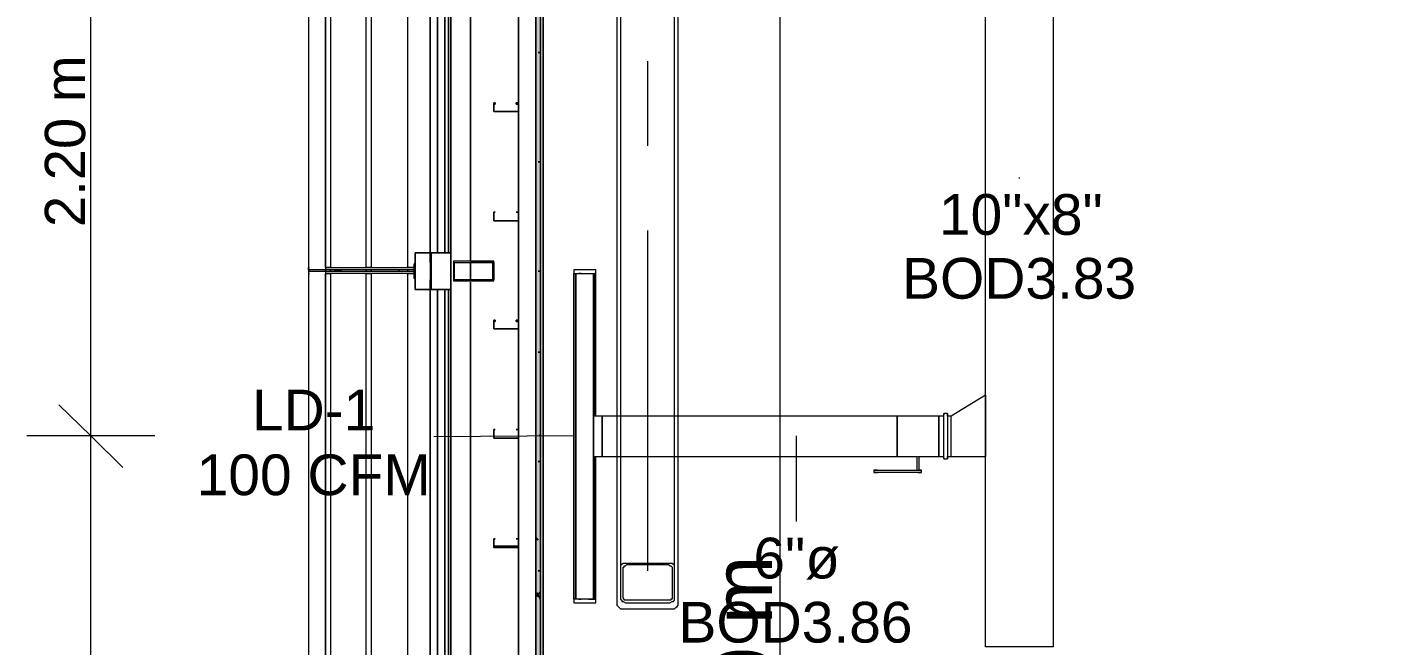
# Model space of a CAD drawing. Header units: metres. Extents: x -2 to 237, y -8 to 52.
# Drawn here: x 5.55 to 10.58, y 27.73 to 30.04 of the extents above; entities that cross this region are included whole.
import ezdxf

# ---------------------------------------------------------------- set-up
doc = ezdxf.new("R2010")
doc.units = ezdxf.units.M
doc.layers.add('HVAC - Ductos', color=5, linetype='Continuous', lineweight=0)
doc.layers.add('PDF_Text', color=7, linetype='Continuous', lineweight=0)
doc.layers.add('PDF_Geometry', color=7, linetype='Continuous', lineweight=0, true_color=0xaaaaaa)
doc.layers.add('PDF_Solid Fills', color=7, linetype='Continuous', lineweight=0, true_color=0xffffff)
doc.styles.add('PDF Helvetica', font='')
doc.styles.get('PDF Helvetica').set_extended_font_data('Helvetica')

msp = doc.modelspace()

# ---------------------------------------------------------------- hatches: boundary and pattern name
at = {"layer": 'PDF_Solid Fills', "lineweight": 0, "transparency": 33554559}
h = msp.add_hatch(color=256, dxfattribs=at)
h.paths.add_polyline_path([(7.4674, 8.7485), (7.4674, 21.0411), (7.4491, 21.0411), (7.4491, 8.7485)])
h.paths.add_polyline_path([(7.4674, 32.7197), (7.4491, 32.7197), (7.4491, 22.5622), (7.4674, 22.5622)])
h.paths.add_polyline_path([(7.4674, 22.5485), (7.4491, 22.5485), (7.4491, 21.0548), (7.4674, 21.0548)])
h.paths.add_polyline_path([(7.4674, 34.2499), (7.4674, 46.4416), (7.4491, 46.4416), (7.4491, 34.2499)])
h.paths.add_polyline_path([(7.4674, 34.2362), (7.4491, 34.2362), (7.4491, 32.738), (7.4674, 32.738)])
h = msp.add_hatch(color=256, dxfattribs=at)
h.paths.add_polyline_path([(7.2887, 29.1643), (7.2933, 29.1597), (7.2933, 29.1643)])
h.paths.add_polyline_path([(7.1421, 29.0956), (7.2918, 29.091), (7.2933, 29.091), (7.2933, 29.1552), (7.2887, 29.1552), (7.2887, 29.0956)])
h.paths.add_polyline_path([(7.1467, 29.1552), (7.1421, 29.1552), (7.1421, 29.1001)])
h.paths.add_polyline_path([(7.1467, 29.1597), (7.1467, 29.1643), (7.1421, 29.1643)])
h.paths.add_polyline_path([(7.2841, 29.1597), (7.2841, 29.1643), (7.1512, 29.1643)])

# ---------------------------------------------------------------- linework, layer by layer
at = {"layer": 'HVAC - Ductos', "color": 252, "lineweight": 0, "true_color": 0x939598}
for points in [[(5.7905, 8.9639), (5.7905, 11.4426), (5.7905, 13.8021), (5.7905, 15.2041), (5.7905, 17.2109), (5.7905, 17.9806), (5.7905, 20.1706), (5.7905, 21.6733), (5.7905, 22.9975), (5.7905, 24.3169), (5.7905, 26.255), (5.7905, 28.5137), (5.7905, 30.7083), (5.7905, 32.1928), (5.7905, 33.3061), (5.7905, 35.5145), (5.7905, 37.4662), (5.7905, 37.7091), (5.7905, 39.9037), (5.7905, 41.3881), (5.7905, 43.5873), (5.7905, 46.2263)], [(5.6714, 28.6283), (5.7905, 28.5137), (5.9097, 28.3946)], [(6.0288, 28.5137), (5.7905, 28.5137), (5.5522, 28.5137)]]:
    msp.add_lwpolyline(points, dxfattribs=at)
at = {"layer": 'HVAC - Ductos', "lineweight": 0}
for points in [[(8.3608, 8.9639), (8.3608, 13.8021), (8.3608, 22.9975), (8.3608, 32.1928), (8.3608, 41.3881), (8.3608, 46.2263)], [(9.2496, 29.4759), (9.2542, 29.4759)], [(7.6094, 27.9044), (7.614, 27.9044), (7.6186, 27.9044), (7.614, 27.9044), (7.5957, 27.9044), (7.5911, 27.9044), (7.5911, 29.1185), (7.5957, 29.1185), (7.614, 29.1185), (7.6186, 29.1185), (7.614, 29.1185), (7.6094, 29.1185)], [(7.5957, 29.1185), (7.5957, 27.9044)], [(7.6461, 29.1185), (7.6506, 29.1185), (7.6552, 29.1185), (7.6736, 29.1185), (7.669, 29.1185), (7.669, 28.587)], [(7.6506, 29.1185), (7.6552, 29.1185), (7.6598, 29.1185)], [(7.6736, 28.587), (7.6736, 29.1185)], [(8.9977, 28.4358), (9.1259, 28.4358), (9.1259, 28.4404), (9.1259, 28.4587), (9.1259, 28.4817), (9.1259, 28.5137), (9.1259, 28.587), (9.1259, 28.6145), (9.1259, 28.642), (9.1259, 28.6558), (9.1259, 28.6649), (8.9977, 28.587)], [(9.1259, 28.6649), (9.1259, 28.6558), (9.1259, 28.642), (9.1259, 28.6145), (9.1259, 28.587), (9.1259, 28.5137), (9.1259, 28.4817), (9.1259, 28.4587), (9.1259, 28.4404), (9.1259, 28.4358)], [(8.874, 28.3854), (8.8785, 28.3854), (8.8785, 28.4358), (8.9518, 28.4358), (8.9518, 28.445), (8.9518, 28.4587), (8.9518, 28.4725), (8.9518, 28.4908), (8.9518, 28.5137), (8.9518, 28.5321), (8.9518, 28.5503), (8.9518, 28.5641), (8.9518, 28.5779), (8.9518, 28.587), (8.796, 28.587), (8.796, 28.5779), (8.796, 28.5641), (8.796, 28.5503), (8.796, 28.5321), (8.796, 28.5137), (8.796, 28.4908), (8.796, 28.4725), (8.796, 28.4587), (8.796, 28.445), (8.796, 28.4358), (8.8694, 28.4358), (8.8694, 28.3854)], [(8.9702, 28.587), (8.9518, 28.587), (8.9518, 28.5779), (8.9518, 28.5641), (8.9518, 28.5503), (8.9518, 28.5321), (8.9518, 28.5137), (8.9518, 28.4908), (8.9518, 28.4725), (8.9518, 28.4587), (8.9518, 28.445), (8.9518, 28.4358), (8.9702, 28.4358)], [(8.9839, 28.5962), (8.9839, 28.5916), (8.9839, 28.5825), (8.9839, 28.5687), (8.9839, 28.5549), (8.9839, 28.5321), (8.9839, 28.5137), (8.9839, 28.4908), (8.9839, 28.4725), (8.9839, 28.4541), (8.9839, 28.4404), (8.9839, 28.4313), (8.9839, 28.4267), (8.9839, 28.4313), (8.9839, 28.4358), (8.9977, 28.4358), (8.9977, 28.445), (8.9977, 28.4587), (8.9977, 28.4725), (8.9977, 28.4908), (8.9977, 28.5137), (8.9977, 28.5321), (8.9977, 28.5503), (8.9977, 28.5641), (8.9977, 28.5779), (8.9977, 28.587), (8.9839, 28.587), (8.9839, 28.5916), (8.9839, 28.5962), (8.9702, 28.5962), (8.9702, 28.5916)], [(8.9702, 28.4313), (8.9702, 28.4267), (8.9702, 28.4313), (8.9702, 28.4404), (8.9702, 28.4541), (8.9702, 28.4725), (8.9702, 28.4908), (8.9702, 28.5137), (8.9702, 28.5321), (8.9702, 28.5549), (8.9702, 28.5687), (8.9702, 28.5825), (8.9702, 28.5916), (8.9702, 28.5962)], [(8.9839, 28.587), (8.9839, 28.587)], [(8.9839, 28.5825), (8.9839, 28.5779)], [(8.9839, 28.5687), (8.9839, 28.5641), (8.9839, 28.5549), (8.9839, 28.5503), (8.9839, 28.5321), (8.9839, 28.5137), (8.9839, 28.4908), (8.9839, 28.4725)], [(8.9977, 28.5367), (8.9977, 28.5412)], [(7.5911, 28.5137), (7.0688, 28.5091)], [(8.4204, 28.5137), (8.4204, 28.193)], [(8.9977, 28.4817), (8.9977, 28.4863)], [(7.6461, 27.9044), (7.6506, 27.9044), (7.6552, 27.9044), (7.6736, 27.9044), (7.669, 27.9044), (7.669, 28.4358)], [(7.6736, 27.9044), (7.6736, 28.4358)], [(8.8694, 28.4358), (8.8694, 28.4358)], [(8.8694, 28.4358), (8.8694, 28.4358)], [(8.874, 28.4358), (8.8785, 28.4358)], [(8.8785, 28.4358), (8.8785, 28.4358)], [(8.8785, 28.4358), (8.8785, 28.4358)], [(8.8785, 28.4358), (8.8785, 28.4358)], [(8.9702, 28.4267), (8.9839, 28.4267)], [(8.9839, 28.4587), (8.9839, 28.4541)], [(8.9839, 28.445), (8.9839, 28.4404)], [(8.9839, 28.4358), (8.9839, 28.4358)], [(8.709, 28.3854), (8.709, 28.3854)], [(8.709, 28.3854), (8.709, 28.3763)], [(8.709, 28.3763), (8.709, 28.3763)], [(8.7228, 28.3854), (8.874, 28.3854), (8.8785, 28.3854), (8.8831, 28.3854), (8.8877, 28.3854), (8.8831, 28.3854), (8.8785, 28.3854)], [(8.874, 28.3763), (8.8785, 28.3763), (8.8831, 28.3763), (8.8877, 28.3763), (8.8831, 28.3763), (8.8785, 28.3763), (8.874, 28.3763), (8.7228, 28.3763)], [(8.8785, 28.3854), (8.8785, 28.3854)], [(8.8877, 28.3854), (8.8877, 28.3854)], [(8.8877, 28.3763), (8.8877, 28.3854)], [(8.8877, 28.3763), (8.8877, 28.3763)], [(7.6598, 27.9044), (7.6552, 27.9044), (7.6506, 27.9044)]]:
    msp.add_lwpolyline(points, dxfattribs=at)
for points in [[(9.1259, 27.7257), (9.1259, 30.9603), (9.378, 30.9603), (9.378, 27.7257)], [(7.5911, 29.1323), (7.5911, 29.1185), (7.6736, 29.1185), (7.6736, 29.1323)], [(7.6644, 29.1185), (7.6644, 27.9044), (7.6644, 29.1185), (7.6644, 27.9044), (7.6003, 27.9044), (7.6003, 29.1185)], [(7.6644, 28.587), (7.6644, 28.5825), (7.6644, 28.5779), (7.6644, 28.5641), (7.6644, 28.5503), (7.6644, 28.5321), (7.6644, 28.5137), (7.6644, 28.4908), (7.6644, 28.4725), (7.6644, 28.4587), (7.6644, 28.445), (7.6644, 28.4404), (7.6644, 28.4358), (7.6965, 28.4358), (7.6965, 28.4404), (7.6965, 28.445), (7.6965, 28.4587), (7.6965, 28.4725), (7.6965, 28.4908), (7.6965, 28.5137), (7.6965, 28.5321), (7.6965, 28.5503), (7.6965, 28.5641), (7.6965, 28.5779), (7.6965, 28.5825), (7.6965, 28.587), (7.6965, 28.5779), (7.6965, 28.5641), (7.6965, 28.5503), (7.6965, 28.5321), (7.6965, 28.5137), (7.6965, 28.4908), (7.6965, 28.4725), (7.6965, 28.4587), (7.6965, 28.445), (7.6965, 28.4358), (8.796, 28.4358), (8.796, 28.445), (8.796, 28.4587), (8.796, 28.4725), (8.796, 28.4908), (8.796, 28.5137), (8.796, 28.5321), (8.796, 28.5503), (8.796, 28.5641), (8.796, 28.5779), (8.796, 28.587), (7.6965, 28.587)], [(8.7228, 28.3854), (8.7182, 28.3854), (8.7136, 28.3854), (8.709, 28.3854), (8.7136, 28.3854), (8.7182, 28.3854)], [(8.7228, 28.3763), (8.7182, 28.3763), (8.7136, 28.3763), (8.709, 28.3763), (8.7136, 28.3763), (8.7182, 28.3763)], [(7.5911, 27.8906), (7.6736, 27.8906), (7.6736, 27.9044), (7.5911, 27.9044)]]:
    msp.add_lwpolyline(points, close=True, dxfattribs=at)
at = {"layer": 'PDF_Geometry', "lineweight": 0}
for points in [[(11.0823, 46.5196), (10.6791, 46.5196), (10.2714, 46.5196), (9.8682, 46.5196), (9.4604, 46.5196), (9.0572, 46.5196), (8.6495, 46.5196), (8.2417, 46.5196), (7.3849, 46.5196), (7.3849, 46.4554), (7.3849, 46.4416), (7.3849, 8.7485), (7.3849, 8.7302), (7.3849, 8.6661), (8.2417, 8.6661), (8.6495, 8.6661), (9.0527, 8.6661)], [(12.3743, 8.7302), (7.4491, 8.7302), (7.4491, 8.744), (7.4491, 8.7485), (7.4491, 21.0411), (7.4491, 21.0548), (7.4491, 22.5485), (7.4491, 22.5622), (7.4491, 32.7197), (7.4491, 32.738), (7.4491, 34.2362), (7.4491, 34.2499), (7.4491, 46.4416), (7.4491, 46.4554), (12.466, 46.4554), (12.466, 46.5196), (12.301, 46.5196), (11.8978, 46.5196), (11.49, 46.5196), (11.0869, 46.5196)], [(7.4674, 8.7485), (7.4674, 46.4416), (7.4674, 8.7485)], [(7.4674, 8.7485), (7.4674, 21.0411), (8.4983, 21.0411), (8.4983, 21.0548), (7.4674, 21.0548), (7.4674, 22.5485), (14.5185, 22.5485), (14.5185, 22.5622), (7.4674, 22.5622), (7.4674, 32.7197), (9.0618, 32.7197), (9.0618, 32.738), (7.4674, 32.738), (7.4674, 34.2362), (7.7927, 34.2362)], [(7.4674, 22.5622), (7.4674, 32.7197)], [(6.606, 32.1973), (6.6014, 32.1973), (6.6014, 29.1277), (6.606, 29.1277), (6.6106, 29.1277), (6.6198, 29.1277), (6.6335, 29.1277), (6.6473, 29.1277), (6.6656, 29.1277), (6.6656, 29.1323), (6.6473, 29.1323), (6.6335, 29.1323), (6.6198, 29.1323), (6.6106, 29.1323), (6.606, 29.1323), (6.6014, 29.1323), (6.6014, 29.1414), (6.606, 29.1414)], [(6.6656, 32.1973), (6.6656, 32.1928), (6.6656, 32.1973), (6.6656, 32.1928), (6.6656, 32.1973), (6.6656, 29.1277), (6.9955, 29.1277), (6.9955, 29.1323), (6.9955, 29.1277), (6.9955, 29.1323), (6.9955, 29.1277)], [(6.684, 32.1836), (6.6656, 32.1836), (6.6656, 29.1414), (6.6656, 32.1836), (6.684, 32.1836), (6.684, 29.1414), (6.6656, 29.1414), (6.6656, 32.1836), (6.6656, 29.1414), (6.684, 29.1414)], [(6.6656, 32.1836), (6.6656, 29.1414), (6.9955, 29.1414), (6.9955, 29.1552), (6.9955, 29.146), (6.9955, 29.1552), (7.0001, 29.1552), (6.9955, 29.1552), (6.9955, 29.1414), (6.968, 29.1414), (6.9955, 29.1414), (6.9955, 29.1552), (7.0001, 29.1552), (6.9955, 29.1552), (6.9955, 29.1001), (6.9955, 29.1093), (6.9955, 29.1001), (7.0001, 29.1001), (6.9955, 29.1001), (7.0001, 29.1001), (6.9955, 29.1001), (7.0001, 29.1001), (6.9955, 29.1001), (6.9955, 29.1552), (6.9955, 29.146), (6.9955, 29.1552), (6.9955, 29.1414)], [(6.9725, 29.1414), (6.9725, 32.1836)], [(7.4674, 32.092), (7.4674, 23.0983)], [(7.4674, 23.0983), (7.4674, 32.092)], [(7.4674, 32.092), (7.4674, 23.0983)], [(7.4674, 23.0983), (7.4674, 32.092)], [(7.4674, 32.092), (7.4674, 23.0983)], [(7.4674, 23.0983), (7.4674, 32.092)], [(7.4674, 32.092), (7.4674, 23.0983)], [(7.4674, 23.0983), (7.4674, 32.092)], [(7.9668, 28.0235), (7.9668, 31.9912), (7.9668, 31.9958), (7.9668, 32.0004), (7.9622, 32.0004), (7.9577, 32.005), (7.9485, 32.005), (7.9439, 32.005), (7.7881, 32.005), (7.7835, 32.005), (7.7744, 32.005), (7.7698, 32.0004), (7.7652, 31.9958), (7.7652, 31.9912), (7.7652, 28.0235)], [(7.7514, 31.4734), (7.7514, 27.8906), (7.7514, 27.8815), (7.756, 27.8769), (7.7606, 27.8723), (7.7652, 27.8677), (7.7744, 27.8677), (7.7835, 27.8677), (7.9531, 27.8677), (7.9577, 27.8677), (7.9668, 27.8677), (7.9714, 27.8723), (7.9759, 27.8769), (7.9805, 27.8815), (7.9805, 27.8906), (7.9805, 31.4734)], [(7.866, 29.9111), (7.866, 29.595)], [(7.2933, 29.7233), (7.2933, 29.7233)], [(7.2933, 29.7233), (7.2933, 29.7233)], [(7.3849, 29.7233), (7.3849, 29.7233)], [(7.3849, 29.7233), (7.3849, 29.7233)], [(7.2979, 29.3476), (7.2979, 29.3476)], [(7.3757, 29.3476), (7.3757, 29.3476)], [(7.866, 29.2788), (7.866, 28.0097)], [(7.055, 29.1964), (7.055, 29.1964)], [(7.055, 29.1964), (7.055, 29.1964)], [(7.055, 29.1964), (7.055, 29.1964)], [(7.055, 29.1964), (7.055, 29.1964)], [(7.055, 29.1964), (7.055, 29.1964)], [(7.055, 29.1964), (7.055, 29.1964)], [(7.055, 29.1964), (7.055, 29.1964)], [(7.055, 29.1964), (7.055, 29.1964)], [(7.055, 29.1964), (7.055, 29.1964)], [(7.055, 29.1964), (7.055, 29.1964)], [(7.0596, 29.1964), (7.0596, 29.1964)], [(7.0596, 29.1964), (7.0596, 29.1964)], [(7.0596, 29.1964), (7.0596, 29.1964)], [(7.0596, 29.1964), (7.0596, 29.1964)], [(6.606, 29.1323), (6.6014, 29.1323), (6.6014, 26.0626), (6.606, 26.0626), (6.6106, 26.0626), (6.6198, 26.0626), (6.6335, 26.0626), (6.6473, 26.0626), (6.6656, 26.0626), (6.6656, 26.0671), (6.6473, 26.0671), (6.6335, 26.0671), (6.6198, 26.0671), (6.6106, 26.0671), (6.606, 26.0671), (6.6014, 26.0671), (6.6014, 26.0763), (6.606, 26.0763)], [(6.606, 29.1277), (6.6014, 29.1277), (6.6014, 29.1185), (6.606, 29.1185)], [(6.6656, 29.1323), (6.6656, 29.1277), (6.6656, 29.1323), (6.6656, 29.1277), (6.6656, 29.1323), (6.6656, 26.0626), (6.9955, 26.0626), (6.9955, 26.0671), (6.9955, 26.0626), (6.9955, 26.0671), (6.9955, 26.0626)], [(6.9955, 29.1323), (6.6656, 29.1323), (6.6656, 29.1277)], [(6.6656, 29.1277), (6.6656, 29.1323), (6.6656, 29.1277)], [(6.6656, 29.1277), (6.6656, 29.1323), (6.6656, 29.1277)], [(6.6976, 29.1323), (6.7252, 29.1323)], [(6.8168, 29.1414), (6.8351, 29.1414)], [(6.9359, 29.1323), (6.9405, 29.1323)], [(6.9955, 29.146), (6.9955, 29.1552)], [(6.9955, 29.146), (6.9955, 29.1552)], [(7.0001, 29.1552), (7.0001, 29.1597)], [(7.0001, 29.1552), (7.0001, 29.1597)], [(7.055, 29.1552), (7.0596, 29.1552)], [(7.055, 29.1552), (7.0596, 29.1552)], [(7.0596, 29.1552), (7.055, 29.1552)], [(7.0596, 29.1552), (7.055, 29.1552)], [(7.2062, 29.1643), (7.2841, 29.1643), (7.2887, 29.1643)], [(7.2062, 29.0956), (7.2841, 29.0956), (7.2887, 29.0956), (7.2887, 29.1001), (7.2887, 29.1552), (7.2887, 29.1597), (7.2841, 29.1597), (7.2062, 29.1597)], [(7.2475, 29.1597), (7.252, 29.1643)], [(7.2933, 29.1597), (7.2933, 29.1552), (7.2933, 29.1001), (7.2933, 29.0956)], [(6.684, 29.1185), (6.6656, 29.1185), (6.6656, 26.0763), (6.6656, 29.1185), (6.684, 29.1185), (6.684, 26.0763), (6.6656, 26.0763), (6.6656, 29.1185), (6.6656, 26.0763), (6.684, 26.0763)], [(6.9955, 29.1185), (6.968, 29.1185), (6.9955, 29.1185), (6.6656, 29.1185), (6.6656, 26.0763)], [(6.8351, 29.1185), (6.8168, 29.1185)], [(6.9725, 26.0763), (6.9725, 29.1185)], [(6.9955, 29.1001), (6.9955, 29.1139)], [(6.9955, 29.1001), (6.9955, 29.1139)], [(6.9955, 29.1001), (6.9955, 29.1139)], [(6.9955, 29.1001), (6.9955, 29.1139)], [(6.9955, 29.1001), (6.9955, 29.1093)], [(6.9955, 29.1001), (6.9955, 29.1093)], [(6.9955, 29.1001), (6.9955, 29.1093)], [(6.9955, 29.1001), (6.9955, 29.1093)], [(6.9955, 29.1001), (7.0001, 29.1001)], [(6.9955, 29.1001), (7.0001, 29.1001)], [(7.0001, 29.0956), (7.0001, 29.1001)], [(7.0001, 29.0956), (7.0001, 29.1001)], [(7.0001, 29.1001), (7.0001, 29.0589)], [(7.0001, 29.0956), (7.0001, 29.1001)], [(7.0001, 29.1001), (7.0001, 29.0589)], [(7.0001, 29.0956), (7.0001, 29.1001)], [(7.0001, 29.0956), (7.0001, 29.0956)], [(7.0001, 29.0956), (7.0001, 29.0956)], [(7.055, 29.1001), (7.0596, 29.1001)], [(7.055, 29.1001), (7.0596, 29.1001)], [(7.055, 29.1001), (7.0596, 29.1001)], [(7.055, 29.1001), (7.0596, 29.1001)], [(7.055, 29.0956), (7.055, 29.0589)], [(7.055, 29.0956), (7.055, 29.0589)], [(7.1742, 29.091), (7.1787, 29.0956)], [(7.2887, 29.091), (7.2841, 29.091), (7.2062, 29.091)], [(7.0505, 29.0589), (7.0001, 29.0589)], [(7.0505, 29.0589), (7.0001, 29.0589)], [(7.055, 29.0589), (7.055, 29.0589)], [(7.055, 29.0589), (7.055, 29.0589)], [(7.055, 29.0589), (7.055, 29.0589)], [(7.055, 29.0589), (7.055, 29.0589)], [(7.055, 29.0589), (7.055, 29.0589)], [(7.055, 29.0589), (7.055, 29.0589)], [(7.055, 29.0589), (7.055, 29.0589)], [(7.055, 29.0589), (7.055, 29.0589)], [(7.055, 29.0589), (7.055, 29.0589)], [(7.055, 29.0589), (7.055, 29.0589)], [(7.0596, 29.0589), (7.0596, 29.0589)], [(7.0596, 29.0589), (7.0596, 29.0589)], [(7.0596, 29.0589), (7.0596, 29.0589)], [(7.0596, 29.0589), (7.0596, 29.0589)], [(7.2933, 28.9123), (7.2933, 28.9123)], [(7.2933, 28.9123), (7.2933, 28.9123)], [(7.3849, 28.9123), (7.3849, 28.9123)], [(7.3849, 28.9123), (7.3849, 28.9123)], [(7.2979, 28.5367), (7.2979, 28.5367)], [(7.3757, 28.5367), (7.3757, 28.5367)], [(7.2933, 28.5045), (7.2933, 28.5045)], [(7.2933, 28.5045), (7.2933, 28.5045)], [(7.3849, 28.5045), (7.3849, 28.5045)], [(7.3849, 28.5045), (7.3849, 28.5045)], [(7.2979, 28.1289), (7.2979, 28.1289)], [(7.3757, 28.1289), (7.3757, 28.1289)], [(7.2933, 28.1014), (7.2933, 28.1014)], [(7.3849, 28.1014), (7.3849, 28.1014)]]:
    msp.add_lwpolyline(points, dxfattribs=at)
for points in [[(7.3849, 46.4554), (7.3849, 8.7302), (7.4491, 8.7302), (7.4491, 46.4554)], [(7.4674, 8.744), (7.4674, 46.4416), (7.4491, 46.4416), (7.4491, 8.744)], [(6.8351, 29.1414), (6.8168, 29.1414), (6.8168, 32.1836), (6.8351, 32.1836)], [(7.055, 32.124), (7.055, 30.6625), (7.055, 29.1964), (7.055, 30.6625)], [(7.3849, 23.0983), (7.3849, 32.092)], [(7.4674, 32.092), (7.4674, 23.0983)], [(7.4765, 32.092), (7.4765, 23.0983)], [(7.4765, 32.092), (7.4765, 23.0983)], [(7.0825, 30.6625), (7.0825, 29.1964)], [(7.11, 30.6625), (7.11, 29.1964)], [(7.1238, 30.6625), (7.1238, 29.1964)], [(7.133, 30.6625), (7.133, 29.1964)], [(7.2062, 29.1643), (7.2062, 30.6213)], [(7.2933, 29.7554), (7.2933, 29.7233), (7.3849, 29.7233), (7.3849, 29.7554), (7.3757, 29.7554), (7.3757, 29.7508), (7.3849, 29.7508), (7.3849, 29.7233), (7.2933, 29.7233), (7.2933, 29.7508), (7.2979, 29.7508), (7.2979, 29.7554)], [(7.2979, 29.7554), (7.2979, 29.7508), (7.2933, 29.7508), (7.2933, 29.7233), (7.3849, 29.7233), (7.3849, 29.7508), (7.3757, 29.7508), (7.3757, 29.7554), (7.3849, 29.7554), (7.3849, 29.7233), (7.2933, 29.7233), (7.2933, 29.7554)], [(7.2933, 29.3476), (7.2933, 29.3201), (7.2933, 29.3155), (7.3849, 29.3155), (7.3849, 29.3201), (7.3849, 29.3476), (7.3757, 29.3476), (7.3849, 29.3476), (7.3849, 29.3201), (7.3849, 29.3155), (7.2933, 29.3155), (7.2933, 29.3201), (7.2933, 29.3476), (7.2979, 29.3476)], [(7.2933, 29.3201), (7.2933, 29.3155), (7.3849, 29.3155), (7.3849, 29.3201), (7.3849, 29.3476), (7.3757, 29.3476), (7.3849, 29.3476), (7.3849, 29.3201), (7.3849, 29.3155), (7.2933, 29.3155), (7.2933, 29.3201), (7.2933, 29.3476)], [(7.2979, 29.3476), (7.2933, 29.3476)], [(7.055, 29.0589), (7.0596, 29.0589), (7.133, 29.0589), (7.133, 29.1964), (7.0596, 29.1964), (7.055, 29.1964), (7.0505, 29.1964), (7.0001, 29.1964), (7.0505, 29.1964), (7.0001, 29.1964), (7.0001, 29.1552), (7.0001, 29.1964), (7.0001, 29.1552), (7.0001, 29.1597), (7.0001, 29.1552), (6.9955, 29.1552), (7.0001, 29.1552), (6.9955, 29.1552), (7.0001, 29.1552), (7.0001, 29.1964), (7.0505, 29.1964), (7.0001, 29.1964), (7.0001, 29.0589), (7.0505, 29.0589)], [(7.055, 29.0589), (7.0596, 29.0589), (7.133, 29.0589), (7.133, 29.1964), (7.0596, 29.1964), (7.055, 29.1964), (7.055, 29.0589), (7.0505, 29.0589), (7.0001, 29.0589), (7.0001, 29.1964), (7.0505, 29.1964), (7.055, 29.1964)], [(7.055, 29.1597), (7.055, 29.1964)], [(7.055, 29.1597), (7.055, 29.1964)], [(7.0596, 29.1964), (7.0596, 29.0589)], [(7.0596, 29.0589), (7.133, 29.0589), (7.133, 29.1964), (7.133, 29.0589), (7.0596, 29.0589), (7.0596, 29.0956)], [(7.133, 29.1964), (7.0596, 29.1964), (7.0596, 29.1597), (7.0596, 29.1964)], [(6.684, 29.1277), (6.684, 29.1323)], [(6.8168, 29.1323), (6.8168, 29.1277)], [(6.8351, 29.1277), (6.8351, 29.1323)], [(6.9725, 29.1323), (6.9725, 29.1277)], [(6.9955, 29.1552), (7.0001, 29.1552)], [(6.9955, 29.1552), (7.0001, 29.1552)], [(7.0001, 29.1597), (7.0001, 29.1552)], [(7.0596, 29.1552), (7.055, 29.1552)], [(7.055, 29.1552), (7.0596, 29.1552)], [(7.133, 29.0956), (7.133, 29.1001), (7.133, 29.1552), (7.133, 29.1597), (7.133, 29.1552), (7.133, 29.1001)], [(7.133, 29.0956), (7.133, 29.1001), (7.133, 29.1552), (7.133, 29.1597), (7.133, 29.1552), (7.133, 29.1001)], [(7.2841, 29.091), (7.2933, 29.091), (7.2933, 29.1001), (7.2933, 29.1552), (7.2933, 29.1643), (7.2841, 29.1643), (7.1512, 29.1643), (7.1421, 29.1643), (7.1421, 29.1552), (7.1421, 29.1001), (7.1421, 29.091), (7.1512, 29.091)], [(7.2887, 29.1552), (7.2887, 29.1001), (7.2887, 29.0956), (7.2841, 29.0956), (7.1512, 29.0956), (7.1467, 29.0956), (7.1467, 29.1001), (7.1467, 29.1552), (7.1467, 29.1597), (7.1512, 29.1597), (7.2841, 29.1597), (7.2887, 29.1597)], [(7.2062, 29.1277), (7.2062, 29.1597), (7.2062, 29.1277), (7.2062, 29.0956)], [(6.8351, 26.0763), (6.8168, 26.0763), (6.8168, 29.1185), (6.8351, 29.1185)], [(7.0001, 29.0589), (7.0001, 29.1001), (6.9955, 29.1001), (7.0001, 29.1001), (7.0001, 29.0956), (7.0001, 29.1001), (7.0001, 29.0589), (7.0505, 29.0589)], [(7.0001, 29.1001), (6.9955, 29.1001)], [(7.0596, 29.1001), (7.055, 29.1001)], [(7.0596, 29.1001), (7.055, 29.1001)], [(7.055, 29.0589), (7.055, 29.0956)], [(7.2062, 27.6707), (7.2062, 29.0864)], [(7.055, 27.5928), (7.055, 29.0589), (7.055, 27.5928), (7.055, 26.1313)], [(7.0825, 29.0589), (7.0825, 27.5928)], [(7.11, 29.0589), (7.11, 27.5928)], [(7.1238, 29.0589), (7.1238, 27.5928)], [(7.133, 29.0589), (7.133, 27.5928)], [(7.2933, 28.9444), (7.2933, 28.9123), (7.3849, 28.9123), (7.3849, 28.9444), (7.3757, 28.9444), (7.3757, 28.9398), (7.3849, 28.9398), (7.3849, 28.9123), (7.2933, 28.9123), (7.2933, 28.9398), (7.2979, 28.9398), (7.2979, 28.9444)], [(7.2979, 28.9444), (7.2979, 28.9398), (7.2933, 28.9398), (7.2933, 28.9123), (7.3849, 28.9123), (7.3849, 28.9398), (7.3757, 28.9398), (7.3757, 28.9444), (7.3849, 28.9444), (7.3849, 28.9123), (7.2933, 28.9123), (7.2933, 28.9444)], [(7.2933, 28.5367), (7.2933, 28.5045), (7.3849, 28.5045), (7.3849, 28.5367), (7.3757, 28.5367), (7.3849, 28.5367), (7.3849, 28.5045), (7.2933, 28.5045), (7.2933, 28.5367), (7.2979, 28.5367)], [(7.2933, 28.5045), (7.3849, 28.5045), (7.3849, 28.5367), (7.3757, 28.5367), (7.3849, 28.5367), (7.3849, 28.5045), (7.2933, 28.5045), (7.2933, 28.5367)], [(7.2979, 28.5367), (7.2933, 28.5367)], [(7.2933, 28.1289), (7.2933, 28.1014), (7.2933, 28.0968), (7.3849, 28.0968), (7.3849, 28.1014), (7.3849, 28.1289), (7.3757, 28.1289), (7.3849, 28.1289), (7.3849, 28.1014), (7.2933, 28.1014), (7.2933, 28.1289), (7.2979, 28.1289)], [(7.2933, 28.1014), (7.3849, 28.1014), (7.3849, 28.1289), (7.3757, 28.1289), (7.3849, 28.1289), (7.3849, 28.1014), (7.3849, 28.0968), (7.2933, 28.0968), (7.2933, 28.1014), (7.2933, 28.1289)], [(7.2979, 28.1289), (7.2933, 28.1289)], [(7.9668, 28.0235), (7.9668, 28.0281), (7.9668, 28.0327), (7.9622, 28.0327), (7.9577, 28.0372), (7.9485, 28.0372), (7.9439, 28.0372), (7.7881, 28.0372), (7.7835, 28.0372), (7.7744, 28.0372), (7.7698, 28.0327), (7.7652, 28.0281), (7.7652, 28.0235), (7.7652, 27.9089), (7.7652, 27.9044), (7.7698, 27.8998), (7.7698, 27.8952), (7.7744, 27.8952), (7.7835, 27.8906), (7.7881, 27.8906), (7.9439, 27.8906), (7.9485, 27.8906), (7.9577, 27.8952), (7.9622, 27.8952), (7.9668, 27.8998), (7.9668, 27.9044), (7.9668, 27.9089)], [(7.7881, 28.0327), (7.9439, 28.0327), (7.9485, 28.0281), (7.9531, 28.0281), (7.9577, 28.0235), (7.9577, 27.9089), (7.9577, 27.9044), (7.9531, 27.9044), (7.9531, 27.8998), (7.9485, 27.8998), (7.9439, 27.8998), (7.7881, 27.8998), (7.7835, 27.8998), (7.779, 27.8998), (7.779, 27.9044), (7.7744, 27.9089), (7.7744, 28.0235), (7.779, 28.0235), (7.779, 28.0281), (7.7835, 28.0281)]]:
    msp.add_lwpolyline(points, close=True, dxfattribs=at)
at = {"layer": 'PDF_Geometry', "color": 7, "lineweight": 0, "true_color": 0xffffff}
for points in [[(7.4674, 29.9432), (7.4582, 29.9432)], [(7.4674, 29.5354), (7.4582, 29.5354)], [(7.4674, 29.1277), (7.4582, 29.1277)], [(7.4674, 28.8252), (7.4582, 28.8252)], [(7.4628, 28.5183), (7.4674, 28.5137)], [(7.4674, 28.4175), (7.4582, 28.4175)], [(7.4491, 28.1334), (7.4582, 28.1243)], [(7.4674, 28.0097), (7.4582, 28.0097)], [(7.4537, 27.9135), (7.4674, 27.9319)], [(7.4537, 27.9273), (7.4674, 27.9044)]]:
    msp.add_lwpolyline(points, close=True, dxfattribs=at)
at = {"layer": 'PDF_Geometry', "color": 254, "lineweight": 0, "true_color": 0xd2d2d2}
for points in [[(7.307, 29.7233), (7.307, 29.7233)], [(7.2933, 29.3292), (7.2933, 29.3292)], [(7.3757, 28.9123), (7.3803, 28.9123)], [(7.3849, 28.9169), (7.3849, 28.9169)]]:
    msp.add_lwpolyline(points, dxfattribs=at)

# ---------------------------------------------------------------- texts
at = {"layer": 'PDF_Text', "color": 252, "lineweight": 0, "true_color": 0x939598, "insert": (5.695, 29.2917), "char_height": 0.15002, "attachment_point": 4, "rotation": 90, "style": 'PDF Helvetica'}
msp.add_mtext('2.20 m', dxfattribs=at)
at = {"layer": 'PDF_Text', "lineweight": 0, "char_height": 0.1519, "attachment_point": 4, "style": 'PDF Helvetica'}
for s, insert in [('10"x8"', (8.9523, 29.3379)), ('BOD3.83', (8.8149, 29.0996)), ('LD-1', (6.3911, 28.6094)), ('100 CFM', (6.1849, 28.3666)), ('6"ø', (8.2605, 28.055)), ('BOD3.86', (7.981, 27.8167))]:
    msp.add_mtext(s, dxfattribs=dict(at, insert=insert))
at = {"layer": 'PDF_Text', "lineweight": 0, "insert": (8.2213, 27.1245), "char_height": 0.22063, "attachment_point": 4, "rotation": 90, "style": 'PDF Helvetica'}
msp.add_mtext('9.20 m', dxfattribs=at)

doc.saveas('drawing.dxf')
